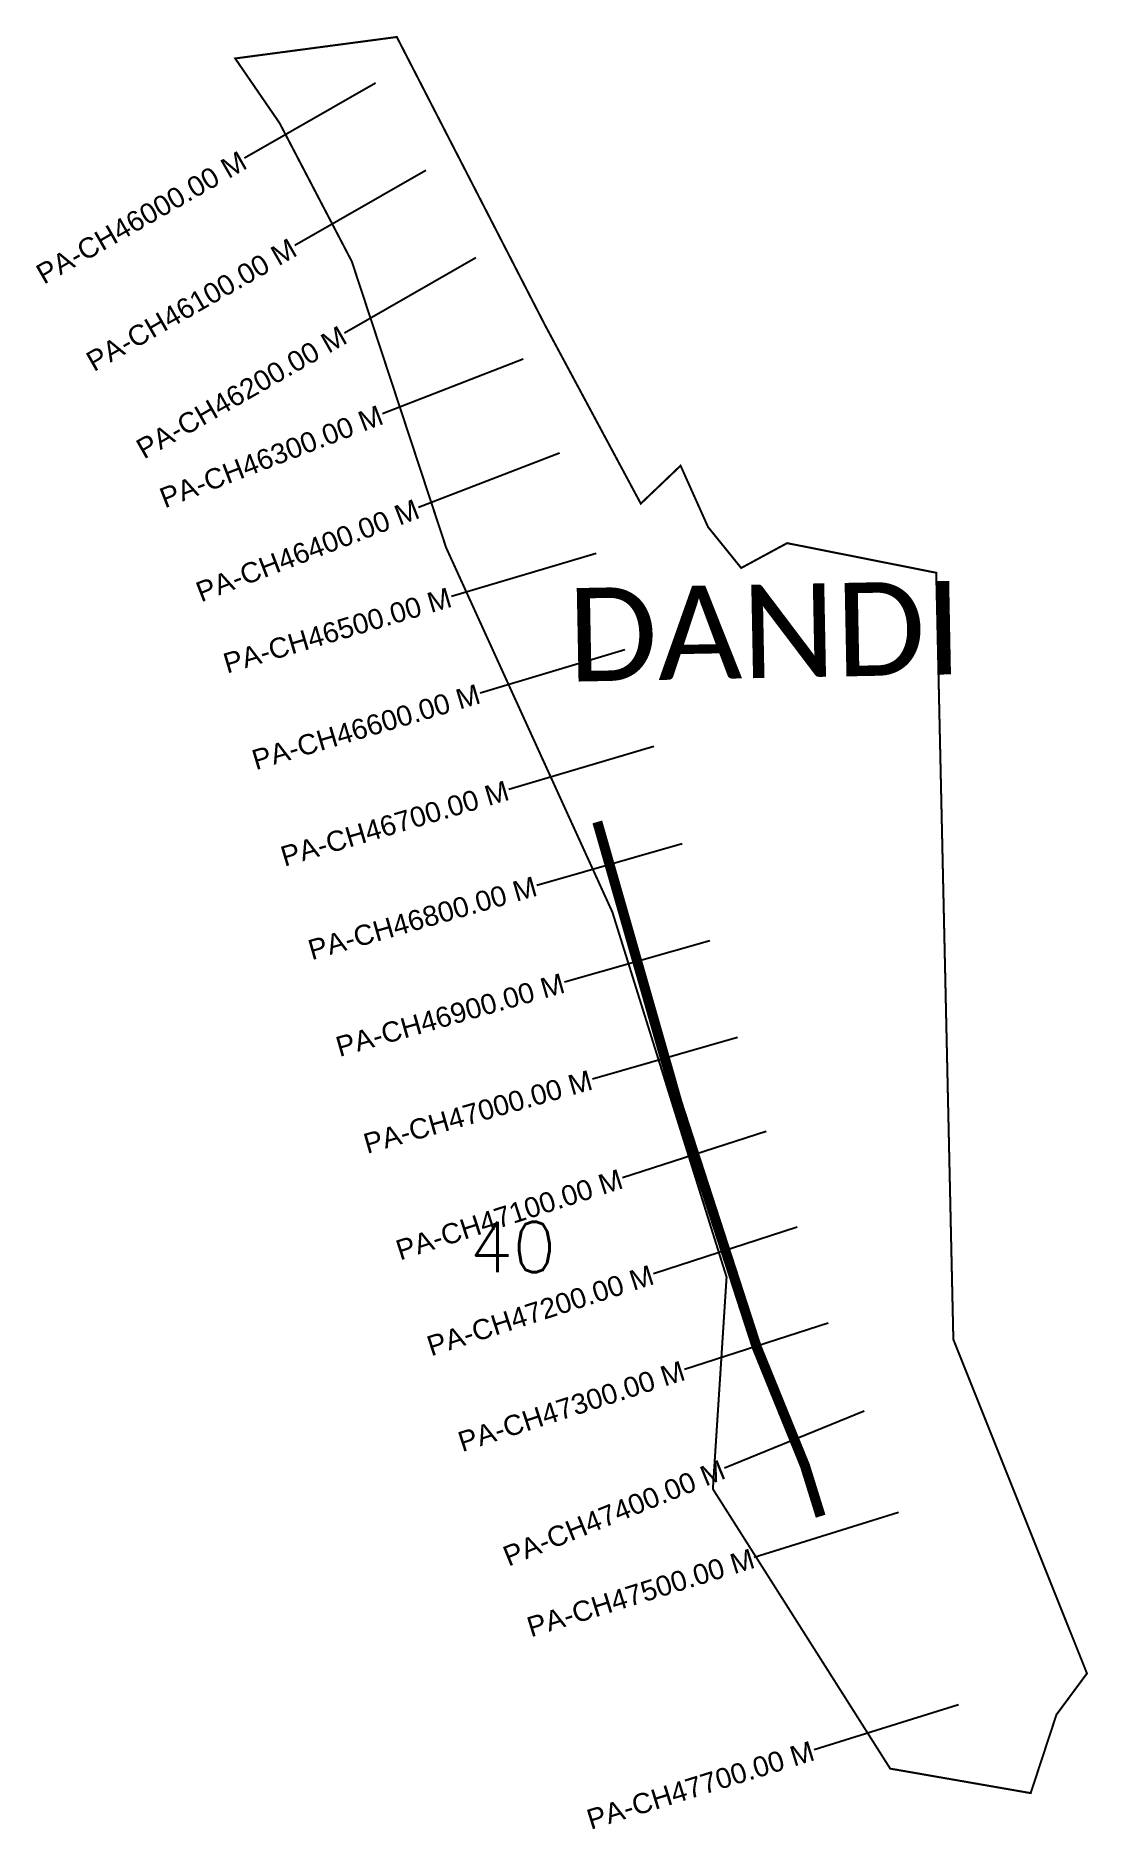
# Model space of a CAD drawing. Header units: metres. Extents: x 256953 to 257998, y 2190079 to 2191860.
import ezdxf
from ezdxf.enums import TextEntityAlignment as Align

# ---------------------------------------------------------------- set-up
doc = ezdxf.new("R2010")
doc.units = ezdxf.units.M
for name, color, linetype in [('ARTIFICIALLY PROTECTED', 4, 'Continuous'), ('CS', 134, 'Continuous'), ('CSMark', 6, 'Continuous'), ('VILLAGE NAME', 250, 'Continuous')]:
    doc.layers.add(name, color=color, linetype=linetype)
doc.styles.add('DynamicDimensions', font='arial.ttf')
doc.styles.get("Standard").update_dxf_attribs({"font": 'simplex.shx'})

msp = doc.modelspace()

# ---------------------------------------------------------------- linework, layer by layer
at = {"color": 6, "const_width": 2, "flags": 128}
msp.add_lwpolyline([(257150.8, 2191837.4), (257311.3, 2191858.7), (257458.6, 2191572.4), (257553.6, 2191395.4), (257593.1, 2191433.1), (257620.4, 2191372.2), (257653.3, 2191331.5), (257698.9, 2191356.2), (257847, 2191326.8), (257864, 2190565.6), (257996.7, 2190234), (257966.4, 2190193.1), (257940.8, 2190115.2), (257801.3, 2190139.5), (257625.2, 2190417.1), (257638.8, 2190627.5), (257525.4, 2190989.8), (257360.3, 2191351.7), (257266.6, 2191635.9), (257194.9, 2191773.2), (257150.8, 2191837.4)], dxfattribs=at)
at = {"layer": 'ARTIFICIALLY PROTECTED', "const_width": 10, "flags": 128}
msp.add_lwpolyline([(257510.4, 2191079.4), (257512.8, 2191071.3), (257590.3, 2190800), (257668.7, 2190558.1), (257716.6, 2190440.3), (257732.2, 2190390.1)], dxfattribs=at)
at = {"layer": 'CS'}
for p, q in [((257290.3, 2191812.9), (257160.2, 2191738.3)), ((257340, 2191726.1), (257209.9, 2191651.6)), ((257389.7, 2191639.3), (257259.5, 2191564.8)), ((257436.9, 2191538.8), (257297, 2191484.7)), ((257472.9, 2191445.5), (257333, 2191391.5)), ((257509.4, 2191346), (257365.6, 2191303.3)), ((257537.9, 2191250.2), (257394.1, 2191207.4)), ((257566.4, 2191154.3), (257422.6, 2191111.6)), ((257594.7, 2191057.6), (257450.5, 2191016.4)), ((257622.2, 2190961.5), (257478, 2190920.2)), ((257649.7, 2190865.3), (257505.5, 2190824.1)), ((257678.2, 2190772.2), (257535.5, 2190726)), ((257709, 2190677.1), (257566.3, 2190630.8)), ((257739.8, 2190581.9), (257597.1, 2190535.7)), ((257775.5, 2190494.4), (257636.6, 2190437.9)), ((257809.6, 2190393.7), (257666.3, 2190349.2)), ((257869, 2190202.7), (257725.7, 2190158.2))]:
    msp.add_line(p, q, dxfattribs=at)

# ---------------------------------------------------------------- texts
at = {"insert": (257383.5, 2190682.3), "char_height": 50, "attachment_point": 1}
msp.add_mtext_dynamic_manual_height_columns('40', width=136.307, gutter_width=1, heights=[78.5], dxfattribs=at)
at = {"layer": 'CSMark', "style": 'DynamicDimensions'}
for s, rotation, p in [('PA-CH46000.00 M', 29.7947, (257159.3, 2191737.8)), ('PA-CH46100.00 M', 29.7947, (257209, 2191651.1)), ('PA-CH46200.00 M', 29.7947, (257258.7, 2191564.3)), ('PA-CH46300.00 M', 21.1043, (257296, 2191484.4)), ('PA-CH46400.00 M', 21.1043, (257332, 2191391.1)), ('PA-CH46500.00 M', 16.5589, (257364.6, 2191303)), ('PA-CH46600.00 M', 16.5589, (257393.1, 2191207.1)), ('PA-CH46700.00 M', 16.5589, (257421.6, 2191111.3)), ('PA-CH46800.00 M', 15.9473, (257449.5, 2191016.1)), ('PA-CH46900.00 M', 15.9473, (257477, 2190920)), ('PA-CH47000.00 M', 15.9473, (257504.5, 2190823.8)), ('PA-CH47100.00 M', 17.9481, (257534.5, 2190725.7)), ('PA-CH47200.00 M', 17.9481, (257565.3, 2190630.5)), ('PA-CH47300.00 M', 17.9481, (257596.2, 2190535.4)), ('PA-CH47400.00 M', 22.1138, (257635.6, 2190437.5)), ('PA-CH47500.00 M', 17.2708, (257665.4, 2190348.9)), ('PA-CH47700.00 M', 17.2708, (257724.8, 2190157.9))]:
    msp.add_text(s, height=20, rotation=rotation, dxfattribs=at).set_placement(p, align=Align.MIDDLE_RIGHT)
at = {"layer": 'VILLAGE NAME', "insert": (257480.2, 2191311.4), "char_height": 92.815, "attachment_point": 1, "rotation": 1.1028}
msp.add_mtext_dynamic_manual_height_columns('{\\fCalibri|b0|i0|c0|p34;DANDI}', width=620.426, gutter_width=464.1, heights=[0], dxfattribs=at)

doc.saveas('drawing.dxf')
